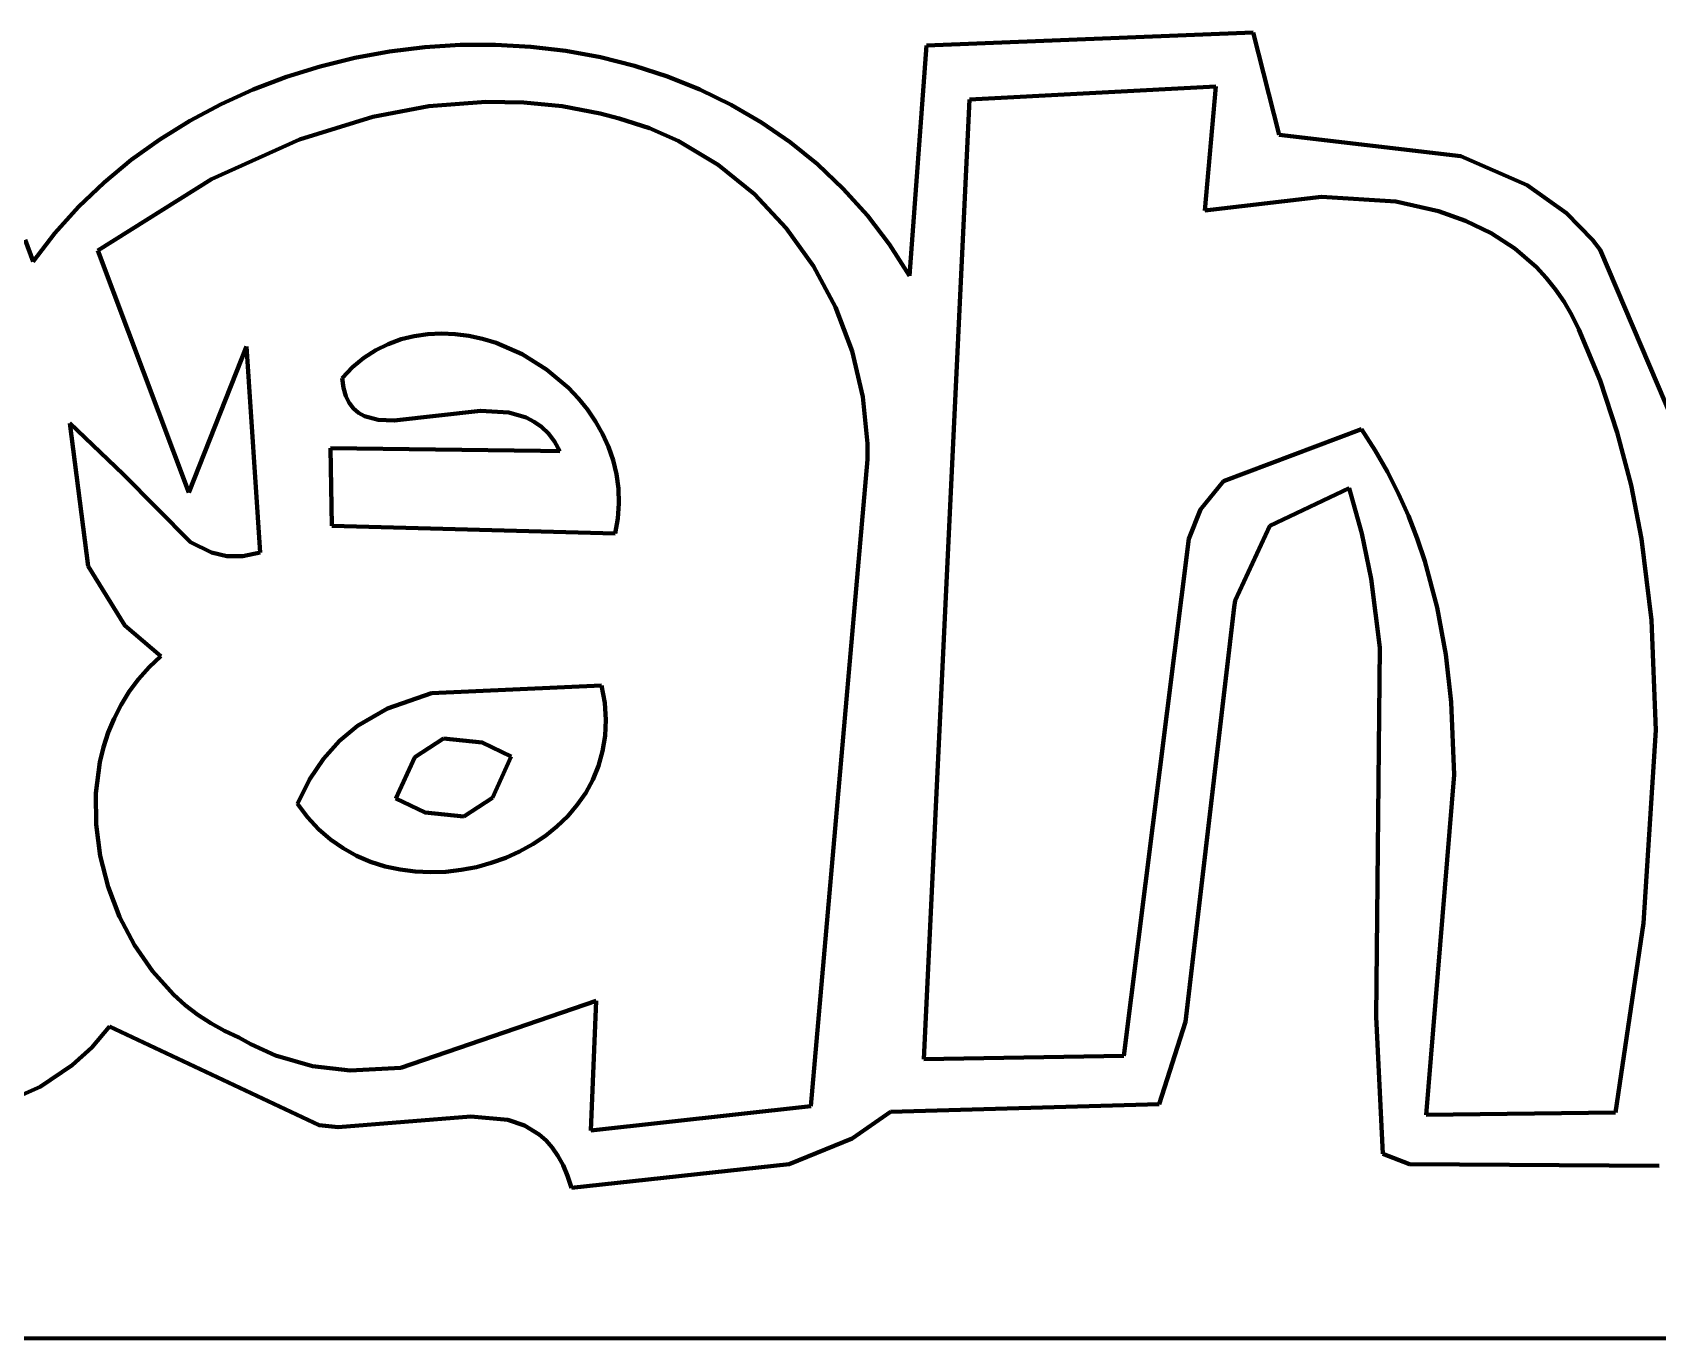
# Model space of a CAD drawing. Header units: millimetres. Extents: x 0 to 6.7, y 0 to 10.
# Drawn here: x 1.0541 to 1.5189, y 0 to 0.3734 of the extents above; entities that cross this region are included whole.
import ezdxf

# ---------------------------------------------------------------- set-up
doc = ezdxf.new("R2010")
doc.units = ezdxf.units.MM
doc.layers.add('color#000000ff', color=7, linetype='CONTINUOUS', lineweight=100)
doc.layers.add('color#ffffffff', color=7, linetype='CONTINUOUS', lineweight=100)

msp = doc.modelspace()

# ---------------------------------------------------------------- linework, layer by layer
at = {"layer": 'color#000000ff'}
for p, q in [((1.30975, 0.36965), (1.40325, 0.37336)), ((1.40325, 0.37336), (1.41071, 0.34415)), ((1.14623, 0.36611), (1.15622, 0.36795)), ((1.15622, 0.36795), (1.16629, 0.36919)), ((1.16629, 0.36919), (1.17641, 0.36983)), ((1.17641, 0.36983), (1.18654, 0.36987)), ((1.18654, 0.36987), (1.19662, 0.36929)), ((1.19662, 0.36929), (1.20662, 0.36809)), ((1.20662, 0.36809), (1.2165, 0.36627)), ((1.30491, 0.30376), (1.30975, 0.36965)), ((1.12668, 0.36066), (1.13637, 0.36368)), ((1.13637, 0.36368), (1.14623, 0.36611)), ((1.2165, 0.36627), (1.22622, 0.36382)), ((1.22622, 0.36382), (1.23572, 0.36075)), ((1.11721, 0.35706), (1.12668, 0.36066)), ((1.23572, 0.36075), (1.24497, 0.35703)), ((1.39259, 0.35796), (1.32213, 0.35425)), ((1.38942, 0.32244), (1.39259, 0.35796)), ((1.10799, 0.35288), (1.11721, 0.35706)), ((1.18371, 0.35356), (1.16745, 0.35226)), ((1.19462, 0.35336), (1.18371, 0.35356)), ((1.20555, 0.35226), (1.19462, 0.35336)), ((1.24497, 0.35703), (1.25393, 0.35267)), ((1.32213, 0.35425), (1.30906, 0.07985)), ((1.09907, 0.34813), (1.10799, 0.35288)), ((1.15138, 0.34923), (1.13042, 0.34279)), ((1.16745, 0.35226), (1.15138, 0.34923)), ((1.21647, 0.35021), (1.20555, 0.35226)), ((1.22192, 0.3488), (1.21647, 0.35021)), ((1.23053, 0.34599), (1.22192, 0.3488)), ((1.25393, 0.35267), (1.26256, 0.34767)), ((1.09049, 0.34282), (1.09907, 0.34813)), ((1.23874, 0.34236), (1.23053, 0.34599)), ((1.26256, 0.34767), (1.27081, 0.34201)), ((1.41071, 0.34415), (1.46266, 0.33802)), ((1.0823, 0.33694), (1.09049, 0.34282)), ((1.13042, 0.34279), (1.10527, 0.33147)), ((1.2502, 0.3355), (1.23874, 0.34236)), ((1.27081, 0.34201), (1.27864, 0.33569)), ((1.07453, 0.3305), (1.0823, 0.33694)), ((1.26055, 0.32712), (1.2502, 0.3355)), ((1.27864, 0.33569), (1.286, 0.32871)), ((1.46266, 0.33802), (1.48164, 0.32976)), ((1.06723, 0.32351), (1.07453, 0.3305)), ((1.10527, 0.33147), (1.07278, 0.311)), ((1.26967, 0.31742), (1.26055, 0.32712)), ((1.286, 0.32871), (1.29287, 0.32107)), ((1.42276, 0.32643), (1.38942, 0.32244)), ((1.44403, 0.32504), (1.42276, 0.32643)), ((1.48164, 0.32976), (1.49285, 0.32168)), ((1.06044, 0.31598), (1.06723, 0.32351)), ((1.29287, 0.32107), (1.29918, 0.31275)), ((1.45625, 0.3223), (1.44403, 0.32504)), ((1.46399, 0.31955), (1.45625, 0.3223)), ((1.49285, 0.32168), (1.50028, 0.31406)), ((1.27745, 0.30659), (1.26967, 0.31742)), ((1.47129, 0.316), (1.46399, 0.31955)), ((1.05194, 0.31409), (1.0542, 0.3079)), ((1.0542, 0.3079), (1.06044, 0.31598)), ((1.29918, 0.31275), (1.30491, 0.30376)), ((1.47807, 0.31159), (1.47129, 0.316)), ((1.48425, 0.30625), (1.47807, 0.31159)), ((1.50028, 0.31406), (1.50254, 0.3112)), ((1.07278, 0.311), (1.09877, 0.24183)), ((1.50254, 0.3112), (1.53543, 0.23388)), ((1.28378, 0.29482), (1.27745, 0.30659)), ((1.48708, 0.30322), (1.48425, 0.30625)), ((1.48972, 0.29993), (1.48708, 0.30322)), ((1.49217, 0.29639), (1.48972, 0.29993)), ((1.28854, 0.28231), (1.28378, 0.29482)), ((1.49441, 0.29257), (1.49217, 0.29639)), ((1.49643, 0.28848), (1.49441, 0.29257)), ((1.50246, 0.27389), (1.49643, 0.28848)), ((1.09877, 0.24183), (1.11523, 0.28364)), ((1.11523, 0.28364), (1.11917, 0.22469)), ((1.15227, 0.28253), (1.15582, 0.2843)), ((1.15582, 0.2843), (1.1595, 0.28565)), ((1.1595, 0.28565), (1.16328, 0.2866)), ((1.16328, 0.2866), (1.16713, 0.28716)), ((1.16713, 0.28716), (1.17104, 0.28735)), ((1.17104, 0.28735), (1.17497, 0.28717)), ((1.17497, 0.28717), (1.1789, 0.28665)), ((1.1789, 0.28665), (1.18281, 0.2858)), ((1.18281, 0.2858), (1.18667, 0.28463)), ((1.18667, 0.28463), (1.19414, 0.28139)), ((1.14563, 0.27768), (1.14886, 0.28033)), ((1.14886, 0.28033), (1.15227, 0.28253)), ((1.19414, 0.28139), (1.20112, 0.27706)), ((1.29162, 0.26925), (1.28854, 0.28231)), ((1.1426, 0.27456), (1.14563, 0.27768)), ((1.14299, 0.27176), (1.1426, 0.27456)), ((1.20112, 0.27706), (1.2074, 0.27174)), ((1.14368, 0.2694), (1.14299, 0.27176)), ((1.2074, 0.27174), (1.21023, 0.26875)), ((1.5074, 0.25901), (1.50246, 0.27389)), ((1.14464, 0.26745), (1.14368, 0.2694)), ((1.14586, 0.26587), (1.14464, 0.26745)), ((1.14732, 0.26464), (1.14586, 0.26587)), ((1.18221, 0.26522), (1.15752, 0.26247)), ((1.19034, 0.26474), (1.18221, 0.26522)), ((1.21023, 0.26875), (1.2128, 0.26556)), ((1.2128, 0.26556), (1.2151, 0.26218)), ((1.29291, 0.25583), (1.29162, 0.26925)), ((1.08, 0.24713), (1.06472, 0.26167)), ((1.06472, 0.26167), (1.06999, 0.22083)), ((1.149, 0.26371), (1.14732, 0.26464)), ((1.15294, 0.26266), (1.149, 0.26371)), ((1.15752, 0.26247), (1.15294, 0.26266)), ((1.19529, 0.26327), (1.19034, 0.26474)), ((1.19756, 0.2621), (1.19529, 0.26327)), ((1.19969, 0.26059), (1.19756, 0.2621)), ((1.20163, 0.25871), (1.19969, 0.26059)), ((1.2151, 0.26218), (1.21711, 0.25863)), ((1.20339, 0.25643), (1.20163, 0.25871)), ((1.20493, 0.25372), (1.20339, 0.25643)), ((1.21711, 0.25863), (1.21879, 0.25492)), ((1.29292, 0.25132), (1.29291, 0.25583)), ((1.3948, 0.24512), (1.43425, 0.25997)), ((1.43425, 0.25997), (1.43814, 0.25391)), ((1.51133, 0.24391), (1.5074, 0.25901)), ((1.13971, 0.23232), (1.13926, 0.25458)), ((1.13926, 0.25458), (1.19934, 0.25379)), ((1.19934, 0.25379), (1.20493, 0.25372)), ((1.21879, 0.25492), (1.22012, 0.25106)), ((1.22012, 0.25106), (1.22109, 0.24707)), ((1.27674, 0.0664), (1.29292, 0.25132)), ((1.43814, 0.25391), (1.44166, 0.24775)), ((1.09923, 0.22765), (1.08, 0.24713)), ((1.22109, 0.24707), (1.22165, 0.24297)), ((1.44166, 0.24775), (1.44482, 0.2415)), ((1.22165, 0.24297), (1.2218, 0.23876)), ((1.38819, 0.23704), (1.3948, 0.24512)), ((1.43074, 0.24305), (1.40802, 0.23233)), ((1.43435, 0.23016), (1.43074, 0.24305)), ((1.51432, 0.2286), (1.51133, 0.24391)), ((1.2218, 0.23876), (1.2215, 0.23447)), ((1.44482, 0.2415), (1.44765, 0.23516)), ((1.2215, 0.23447), (1.22073, 0.2301)), ((1.38483, 0.2286), (1.38819, 0.23704)), ((1.44765, 0.23516), (1.45015, 0.22873)), ((1.22073, 0.2301), (1.13971, 0.23232)), ((1.36629, 0.08082), (1.38483, 0.2286)), ((1.40802, 0.23233), (1.39807, 0.21097)), ((1.437, 0.21717), (1.43435, 0.23016)), ((1.45015, 0.22873), (1.45235, 0.22223)), ((1.5172, 0.20534), (1.51432, 0.2286)), ((1.10527, 0.22467), (1.09923, 0.22765)), ((1.10961, 0.22368), (1.10527, 0.22467)), ((1.11423, 0.22364), (1.10961, 0.22368)), ((1.11917, 0.22469), (1.11423, 0.22364)), ((1.06999, 0.22083), (1.08049, 0.2038)), ((1.45235, 0.22223), (1.45587, 0.20902)), ((1.43947, 0.19756), (1.437, 0.21717)), ((1.39807, 0.21097), (1.39785, 0.20904)), ((1.39785, 0.20904), (1.38386, 0.09052)), ((1.45587, 0.20902), (1.45835, 0.19556)), ((1.5184, 0.17395), (1.5172, 0.20534)), ((1.08049, 0.2038), (1.09077, 0.19504)), ((1.4384, 0.09195), (1.43947, 0.19756)), ((1.45835, 0.19556), (1.4599, 0.1819)), ((1.0874, 0.19189), (1.08438, 0.18852)), ((1.09077, 0.19504), (1.0874, 0.19189)), ((1.08438, 0.18852), (1.08171, 0.18495)), ((1.16823, 0.18448), (1.21685, 0.18668)), ((1.21685, 0.18668), (1.21774, 0.18169)), ((1.08171, 0.18495), (1.07939, 0.18119)), ((1.15558, 0.1801), (1.16823, 0.18448)), ((1.21774, 0.18169), (1.21807, 0.17688)), ((1.4599, 0.1819), (1.46074, 0.16113)), ((1.07739, 0.17727), (1.07572, 0.17321)), ((1.07939, 0.18119), (1.07739, 0.17727)), ((1.14704, 0.17511), (1.15558, 0.1801)), ((1.21807, 0.17688), (1.21785, 0.17227)), ((1.07572, 0.17321), (1.07438, 0.16903)), ((1.1419, 0.17085), (1.14704, 0.17511)), ((1.21785, 0.17227), (1.21714, 0.16788)), ((1.5149, 0.11877), (1.5184, 0.17395)), ((1.07438, 0.16903), (1.07335, 0.16474)), ((1.13729, 0.16576), (1.1419, 0.17085)), ((1.17164, 0.17154), (1.16343, 0.16618)), ((1.18266, 0.1704), (1.17164, 0.17154)), ((1.19097, 0.16639), (1.18266, 0.1704)), ((1.21714, 0.16788), (1.21596, 0.1637)), ((1.07335, 0.16474), (1.0722, 0.15593)), ((1.13326, 0.15978), (1.13729, 0.16576)), ((1.16343, 0.16618), (1.15802, 0.15433)), ((1.18563, 0.15455), (1.19097, 0.16639)), ((1.21596, 0.1637), (1.21433, 0.15975)), ((1.12988, 0.15283), (1.13326, 0.15978)), ((1.21433, 0.15975), (1.2123, 0.15603)), ((1.46074, 0.16113), (1.4527, 0.06395)), ((1.0722, 0.15593), (1.07224, 0.14695)), ((1.15802, 0.15433), (1.16638, 0.15033)), ((1.17744, 0.14919), (1.18563, 0.15455)), ((1.2123, 0.15603), (1.2099, 0.15256)), ((1.13272, 0.14901), (1.12988, 0.15283)), ((1.13586, 0.14563), (1.13272, 0.14901)), ((1.16638, 0.15033), (1.17744, 0.14919)), ((1.20715, 0.14935), (1.20409, 0.1464)), ((1.2099, 0.15256), (1.20715, 0.14935)), ((1.07224, 0.14695), (1.07341, 0.13795)), ((1.13926, 0.14268), (1.13586, 0.14563)), ((1.20409, 0.1464), (1.20076, 0.14373)), ((1.1429, 0.14015), (1.13926, 0.14268)), ((1.14675, 0.13803), (1.1429, 0.14015)), ((1.19718, 0.14134), (1.19338, 0.13923)), ((1.20076, 0.14373), (1.19718, 0.14134)), ((1.07341, 0.13795), (1.07566, 0.1291)), ((1.15077, 0.13631), (1.14675, 0.13803)), ((1.15493, 0.13498), (1.15077, 0.13631)), ((1.1592, 0.13404), (1.15493, 0.13498)), ((1.18528, 0.13595), (1.18104, 0.13478)), ((1.18941, 0.13744), (1.18528, 0.13595)), ((1.19338, 0.13923), (1.18941, 0.13744)), ((1.16355, 0.13348), (1.1592, 0.13404)), ((1.16793, 0.13328), (1.16355, 0.13348)), ((1.17233, 0.13343), (1.16793, 0.13328)), ((1.17671, 0.13394), (1.17233, 0.13343)), ((1.18104, 0.13478), (1.17671, 0.13394)), ((1.07566, 0.1291), (1.07894, 0.12055)), ((1.07894, 0.12055), (1.0832, 0.11247)), ((1.50687, 0.06456), (1.5149, 0.11877)), ((1.0832, 0.11247), (1.08838, 0.105)), ((1.08838, 0.105), (1.09443, 0.09831)), ((1.09443, 0.09831), (1.09777, 0.09531)), ((1.09777, 0.09531), (1.10131, 0.09257)), ((1.15938, 0.0774), (1.21525, 0.09654)), ((1.21525, 0.09654), (1.21376, 0.05949)), ((1.07612, 0.08918), (1.07102, 0.08323)), ((1.1361, 0.06102), (1.07612, 0.08918)), ((1.10131, 0.09257), (1.10505, 0.0901)), ((1.10505, 0.0901), (1.10896, 0.08792)), ((1.38386, 0.09052), (1.37634, 0.06702)), ((1.44033, 0.05282), (1.4384, 0.09195)), ((1.10896, 0.08792), (1.11306, 0.08605)), ((1.11306, 0.08605), (1.11653, 0.0841)), ((1.11653, 0.0841), (1.12354, 0.08093)), ((1.07102, 0.08323), (1.06543, 0.07814)), ((1.12354, 0.08093), (1.13419, 0.07787)), ((1.30906, 0.07985), (1.36629, 0.08082)), ((1.06543, 0.07814), (1.05625, 0.07197)), ((1.13419, 0.07787), (1.14495, 0.07664)), ((1.14495, 0.07664), (1.15938, 0.0774)), ((1.05625, 0.07197), (1.04279, 0.06604)), ((1.21376, 0.05949), (1.27674, 0.0664)), ((1.37634, 0.06702), (1.29954, 0.06482)), ((1.14151, 0.06041), (1.1361, 0.06102)), ((1.17943, 0.06348), (1.14151, 0.06041)), ((1.19002, 0.06247), (1.17943, 0.06348)), ((1.19475, 0.06085), (1.19002, 0.06247)), ((1.19902, 0.05827), (1.19475, 0.06085)), ((1.29954, 0.06482), (1.28853, 0.05714)), ((1.4527, 0.06395), (1.50687, 0.06456)), ((1.20095, 0.05656), (1.19902, 0.05827)), ((1.20274, 0.05456), (1.20095, 0.05656)), ((1.28853, 0.05714), (1.27046, 0.04986)), ((1.20437, 0.05223), (1.20274, 0.05456)), ((1.20584, 0.04956), (1.20437, 0.05223)), ((1.448, 0.04988), (1.44033, 0.05282)), ((1.20713, 0.04653), (1.20584, 0.04956)), ((1.20823, 0.04311), (1.20713, 0.04653)), ((1.27046, 0.04986), (1.20823, 0.04311)), ((1.51941, 0.04933), (1.448, 0.04988))]:
    msp.add_line(p, q, dxfattribs=at)
at = {"layer": 'color#ffffffff'}
for p, q in [((1.40325, 0.37336), (1.30975, 0.36965)), ((1.41071, 0.34415), (1.40325, 0.37336)), ((1.15622, 0.36795), (1.14623, 0.36611)), ((1.16629, 0.36919), (1.15622, 0.36795)), ((1.17641, 0.36983), (1.16629, 0.36919)), ((1.18654, 0.36987), (1.17641, 0.36983)), ((1.19662, 0.36929), (1.18654, 0.36987)), ((1.20662, 0.36809), (1.19662, 0.36929)), ((1.2165, 0.36627), (1.20662, 0.36809)), ((1.30975, 0.36965), (1.30491, 0.30376)), ((1.13637, 0.36368), (1.12668, 0.36066)), ((1.14623, 0.36611), (1.13637, 0.36368)), ((1.22622, 0.36382), (1.2165, 0.36627)), ((1.23572, 0.36075), (1.22622, 0.36382)), ((1.12668, 0.36066), (1.11721, 0.35706)), ((1.24497, 0.35703), (1.23572, 0.36075)), ((1.32213, 0.35425), (1.39259, 0.35796)), ((1.39259, 0.35796), (1.38942, 0.32244)), ((1.11721, 0.35706), (1.10799, 0.35288)), ((1.16745, 0.35226), (1.18371, 0.35356)), ((1.18371, 0.35356), (1.19462, 0.35336)), ((1.19462, 0.35336), (1.20555, 0.35226)), ((1.25393, 0.35267), (1.24497, 0.35703)), ((1.30906, 0.07985), (1.32213, 0.35425)), ((1.10799, 0.35288), (1.09907, 0.34813)), ((1.13042, 0.34279), (1.15138, 0.34923)), ((1.15138, 0.34923), (1.16745, 0.35226)), ((1.20555, 0.35226), (1.21647, 0.35021)), ((1.21647, 0.35021), (1.22192, 0.3488)), ((1.22192, 0.3488), (1.23053, 0.34599)), ((1.26256, 0.34767), (1.25393, 0.35267)), ((1.09907, 0.34813), (1.09049, 0.34282)), ((1.23053, 0.34599), (1.23874, 0.34236)), ((1.27081, 0.34201), (1.26256, 0.34767)), ((1.46266, 0.33802), (1.41071, 0.34415)), ((1.09049, 0.34282), (1.0823, 0.33694)), ((1.10527, 0.33147), (1.13042, 0.34279)), ((1.23874, 0.34236), (1.2502, 0.3355)), ((1.27864, 0.33569), (1.27081, 0.34201)), ((1.0823, 0.33694), (1.07453, 0.3305)), ((1.2502, 0.3355), (1.26055, 0.32712)), ((1.286, 0.32871), (1.27864, 0.33569)), ((1.48164, 0.32976), (1.46266, 0.33802)), ((1.07453, 0.3305), (1.06723, 0.32351)), ((1.07278, 0.311), (1.10527, 0.33147)), ((1.26055, 0.32712), (1.26967, 0.31742)), ((1.29287, 0.32107), (1.286, 0.32871)), ((1.38942, 0.32244), (1.42276, 0.32643)), ((1.42276, 0.32643), (1.44403, 0.32504)), ((1.49285, 0.32168), (1.48164, 0.32976)), ((1.06723, 0.32351), (1.06044, 0.31598)), ((1.29918, 0.31275), (1.29287, 0.32107)), ((1.44403, 0.32504), (1.45625, 0.3223)), ((1.45625, 0.3223), (1.46399, 0.31955)), ((1.50028, 0.31406), (1.49285, 0.32168)), ((1.26967, 0.31742), (1.27745, 0.30659)), ((1.46399, 0.31955), (1.47129, 0.316)), ((1.0542, 0.3079), (1.05194, 0.31409)), ((1.06044, 0.31598), (1.0542, 0.3079)), ((1.30491, 0.30376), (1.29918, 0.31275)), ((1.47129, 0.316), (1.47807, 0.31159)), ((1.47807, 0.31159), (1.48425, 0.30625)), ((1.50254, 0.3112), (1.50028, 0.31406)), ((1.09877, 0.24183), (1.07278, 0.311)), ((1.53543, 0.23388), (1.50254, 0.3112)), ((1.27745, 0.30659), (1.28378, 0.29482)), ((1.48425, 0.30625), (1.48708, 0.30322)), ((1.48708, 0.30322), (1.48972, 0.29993)), ((1.48972, 0.29993), (1.49217, 0.29639)), ((1.28378, 0.29482), (1.28854, 0.28231)), ((1.49217, 0.29639), (1.49441, 0.29257)), ((1.49441, 0.29257), (1.49643, 0.28848)), ((1.49643, 0.28848), (1.50246, 0.27389)), ((1.11523, 0.28364), (1.09877, 0.24183)), ((1.11917, 0.22469), (1.11523, 0.28364)), ((1.15582, 0.2843), (1.15227, 0.28253)), ((1.1595, 0.28565), (1.15582, 0.2843)), ((1.16328, 0.2866), (1.1595, 0.28565)), ((1.16713, 0.28716), (1.16328, 0.2866)), ((1.17104, 0.28735), (1.16713, 0.28716)), ((1.17497, 0.28717), (1.17104, 0.28735)), ((1.1789, 0.28665), (1.17497, 0.28717)), ((1.18281, 0.2858), (1.1789, 0.28665)), ((1.18667, 0.28463), (1.18281, 0.2858)), ((1.19414, 0.28139), (1.18667, 0.28463)), ((1.14886, 0.28033), (1.14563, 0.27768)), ((1.15227, 0.28253), (1.14886, 0.28033)), ((1.20112, 0.27706), (1.19414, 0.28139)), ((1.28854, 0.28231), (1.29162, 0.26925)), ((1.14563, 0.27768), (1.1426, 0.27456)), ((1.1426, 0.27456), (1.14299, 0.27176)), ((1.2074, 0.27174), (1.20112, 0.27706)), ((1.14299, 0.27176), (1.14368, 0.2694)), ((1.21023, 0.26875), (1.2074, 0.27174)), ((1.50246, 0.27389), (1.5074, 0.25901)), ((1.14368, 0.2694), (1.14464, 0.26745)), ((1.14464, 0.26745), (1.14586, 0.26587)), ((1.14586, 0.26587), (1.14732, 0.26464)), ((1.15752, 0.26247), (1.18221, 0.26522)), ((1.18221, 0.26522), (1.19034, 0.26474)), ((1.2128, 0.26556), (1.21023, 0.26875)), ((1.2151, 0.26218), (1.2128, 0.26556)), ((1.29162, 0.26925), (1.29291, 0.25583)), ((1.06999, 0.22083), (1.06472, 0.26167)), ((1.06472, 0.26167), (1.08, 0.24713)), ((1.14732, 0.26464), (1.149, 0.26371)), ((1.149, 0.26371), (1.15294, 0.26266)), ((1.15294, 0.26266), (1.15752, 0.26247)), ((1.19034, 0.26474), (1.19529, 0.26327)), ((1.19529, 0.26327), (1.19756, 0.2621)), ((1.19756, 0.2621), (1.19969, 0.26059)), ((1.19969, 0.26059), (1.20163, 0.25871)), ((1.21711, 0.25863), (1.2151, 0.26218)), ((1.20163, 0.25871), (1.20339, 0.25643)), ((1.20339, 0.25643), (1.20493, 0.25372)), ((1.21879, 0.25492), (1.21711, 0.25863)), ((1.29291, 0.25583), (1.29292, 0.25132)), ((1.43425, 0.25997), (1.3948, 0.24512)), ((1.43814, 0.25391), (1.43425, 0.25997)), ((1.5074, 0.25901), (1.51133, 0.24391)), ((1.19934, 0.25379), (1.13926, 0.25458)), ((1.13926, 0.25458), (1.13971, 0.23232)), ((1.20493, 0.25372), (1.19934, 0.25379)), ((1.22012, 0.25106), (1.21879, 0.25492)), ((1.22109, 0.24707), (1.22012, 0.25106)), ((1.29292, 0.25132), (1.27674, 0.0664)), ((1.44166, 0.24775), (1.43814, 0.25391)), ((1.08, 0.24713), (1.09923, 0.22765)), ((1.22165, 0.24297), (1.22109, 0.24707)), ((1.44482, 0.2415), (1.44166, 0.24775)), ((1.2218, 0.23876), (1.22165, 0.24297)), ((1.3948, 0.24512), (1.38819, 0.23704)), ((1.40802, 0.23233), (1.43074, 0.24305)), ((1.43074, 0.24305), (1.43435, 0.23016)), ((1.51133, 0.24391), (1.51432, 0.2286)), ((1.2215, 0.23447), (1.2218, 0.23876)), ((1.44765, 0.23516), (1.44482, 0.2415)), ((1.22073, 0.2301), (1.2215, 0.23447)), ((1.38819, 0.23704), (1.38483, 0.2286)), ((1.45015, 0.22873), (1.44765, 0.23516)), ((1.13971, 0.23232), (1.22073, 0.2301)), ((1.38483, 0.2286), (1.36629, 0.08082)), ((1.39807, 0.21097), (1.40802, 0.23233)), ((1.43435, 0.23016), (1.437, 0.21717)), ((1.45235, 0.22223), (1.45015, 0.22873)), ((1.51432, 0.2286), (1.5172, 0.20534)), ((1.09923, 0.22765), (1.10527, 0.22467)), ((1.10527, 0.22467), (1.10961, 0.22368)), ((1.10961, 0.22368), (1.11423, 0.22364)), ((1.11423, 0.22364), (1.11917, 0.22469)), ((1.08049, 0.2038), (1.06999, 0.22083)), ((1.45587, 0.20902), (1.45235, 0.22223)), ((1.437, 0.21717), (1.43947, 0.19756)), ((1.39785, 0.20904), (1.39807, 0.21097)), ((1.38386, 0.09052), (1.39785, 0.20904)), ((1.45835, 0.19556), (1.45587, 0.20902)), ((1.5172, 0.20534), (1.5184, 0.17395)), ((1.09077, 0.19504), (1.08049, 0.2038)), ((1.43947, 0.19756), (1.4384, 0.09195)), ((1.4599, 0.1819), (1.45835, 0.19556)), ((1.08438, 0.18852), (1.0874, 0.19189)), ((1.0874, 0.19189), (1.09077, 0.19504)), ((1.08171, 0.18495), (1.08438, 0.18852)), ((1.21685, 0.18668), (1.16823, 0.18448)), ((1.21774, 0.18169), (1.21685, 0.18668)), ((1.07939, 0.18119), (1.08171, 0.18495)), ((1.16823, 0.18448), (1.15558, 0.1801)), ((1.21807, 0.17688), (1.21774, 0.18169)), ((1.46074, 0.16113), (1.4599, 0.1819)), ((1.07572, 0.17321), (1.07739, 0.17727)), ((1.07739, 0.17727), (1.07939, 0.18119)), ((1.15558, 0.1801), (1.14704, 0.17511)), ((1.21785, 0.17227), (1.21807, 0.17688)), ((1.07438, 0.16903), (1.07572, 0.17321)), ((1.14704, 0.17511), (1.1419, 0.17085)), ((1.21714, 0.16788), (1.21785, 0.17227)), ((1.5184, 0.17395), (1.5149, 0.11877)), ((1.07335, 0.16474), (1.07438, 0.16903)), ((1.1419, 0.17085), (1.13729, 0.16576)), ((1.16343, 0.16618), (1.17164, 0.17154)), ((1.17164, 0.17154), (1.18266, 0.1704)), ((1.18266, 0.1704), (1.19097, 0.16639)), ((1.21596, 0.1637), (1.21714, 0.16788)), ((1.0722, 0.15593), (1.07335, 0.16474)), ((1.13729, 0.16576), (1.13326, 0.15978)), ((1.15802, 0.15433), (1.16343, 0.16618)), ((1.19097, 0.16639), (1.18563, 0.15455)), ((1.21433, 0.15975), (1.21596, 0.1637)), ((1.13326, 0.15978), (1.12988, 0.15283)), ((1.2123, 0.15603), (1.21433, 0.15975)), ((1.4527, 0.06395), (1.46074, 0.16113)), ((1.07224, 0.14695), (1.0722, 0.15593)), ((1.16638, 0.15033), (1.15802, 0.15433)), ((1.18563, 0.15455), (1.17744, 0.14919)), ((1.2099, 0.15256), (1.2123, 0.15603)), ((1.12988, 0.15283), (1.13272, 0.14901)), ((1.13272, 0.14901), (1.13586, 0.14563)), ((1.17744, 0.14919), (1.16638, 0.15033)), ((1.20409, 0.1464), (1.20715, 0.14935)), ((1.20715, 0.14935), (1.2099, 0.15256)), ((1.07341, 0.13795), (1.07224, 0.14695)), ((1.13586, 0.14563), (1.13926, 0.14268)), ((1.20076, 0.14373), (1.20409, 0.1464)), ((1.13926, 0.14268), (1.1429, 0.14015)), ((1.1429, 0.14015), (1.14675, 0.13803)), ((1.19338, 0.13923), (1.19718, 0.14134)), ((1.19718, 0.14134), (1.20076, 0.14373)), ((1.07566, 0.1291), (1.07341, 0.13795)), ((1.14675, 0.13803), (1.15077, 0.13631)), ((1.15077, 0.13631), (1.15493, 0.13498)), ((1.15493, 0.13498), (1.1592, 0.13404)), ((1.18104, 0.13478), (1.18528, 0.13595)), ((1.18528, 0.13595), (1.18941, 0.13744)), ((1.18941, 0.13744), (1.19338, 0.13923)), ((1.1592, 0.13404), (1.16355, 0.13348)), ((1.16355, 0.13348), (1.16793, 0.13328)), ((1.16793, 0.13328), (1.17233, 0.13343)), ((1.17233, 0.13343), (1.17671, 0.13394)), ((1.17671, 0.13394), (1.18104, 0.13478)), ((1.07894, 0.12055), (1.07566, 0.1291)), ((1.0832, 0.11247), (1.07894, 0.12055)), ((1.5149, 0.11877), (1.50687, 0.06456)), ((1.08838, 0.105), (1.0832, 0.11247)), ((1.09443, 0.09831), (1.08838, 0.105)), ((1.09777, 0.09531), (1.09443, 0.09831)), ((1.10131, 0.09257), (1.09777, 0.09531)), ((1.21525, 0.09654), (1.15938, 0.0774)), ((1.21376, 0.05949), (1.21525, 0.09654)), ((1.07102, 0.08323), (1.07612, 0.08918)), ((1.07612, 0.08918), (1.1361, 0.06102)), ((1.10505, 0.0901), (1.10131, 0.09257)), ((1.10896, 0.08792), (1.10505, 0.0901)), ((1.37634, 0.06702), (1.38386, 0.09052)), ((1.4384, 0.09195), (1.44033, 0.05282)), ((1.11306, 0.08605), (1.10896, 0.08792)), ((1.11653, 0.0841), (1.11306, 0.08605)), ((1.12354, 0.08093), (1.11653, 0.0841)), ((1.06543, 0.07814), (1.07102, 0.08323)), ((1.13419, 0.07787), (1.12354, 0.08093)), ((1.36629, 0.08082), (1.30906, 0.07985)), ((1.05625, 0.07197), (1.06543, 0.07814)), ((1.14495, 0.07664), (1.13419, 0.07787)), ((1.15938, 0.0774), (1.14495, 0.07664)), ((1.04279, 0.06604), (1.05625, 0.07197)), ((1.27674, 0.0664), (1.21376, 0.05949)), ((1.29954, 0.06482), (1.37634, 0.06702)), ((1.1361, 0.06102), (1.14151, 0.06041)), ((1.14151, 0.06041), (1.17943, 0.06348)), ((1.17943, 0.06348), (1.19002, 0.06247)), ((1.19002, 0.06247), (1.19475, 0.06085)), ((1.19475, 0.06085), (1.19902, 0.05827)), ((1.28853, 0.05714), (1.29954, 0.06482)), ((1.50687, 0.06456), (1.4527, 0.06395)), ((1.19902, 0.05827), (1.20095, 0.05656)), ((1.20095, 0.05656), (1.20274, 0.05456)), ((1.27046, 0.04986), (1.28853, 0.05714)), ((1.20274, 0.05456), (1.20437, 0.05223)), ((1.20437, 0.05223), (1.20584, 0.04956)), ((1.44033, 0.05282), (1.448, 0.04988)), ((1.20584, 0.04956), (1.20713, 0.04653)), ((1.20713, 0.04653), (1.20823, 0.04311)), ((1.20823, 0.04311), (1.27046, 0.04986)), ((1.448, 0.04988), (1.51941, 0.04933)), ((6.66667, 0), (0, 0))]:
    msp.add_line(p, q, dxfattribs=at)

doc.saveas('drawing.dxf')
